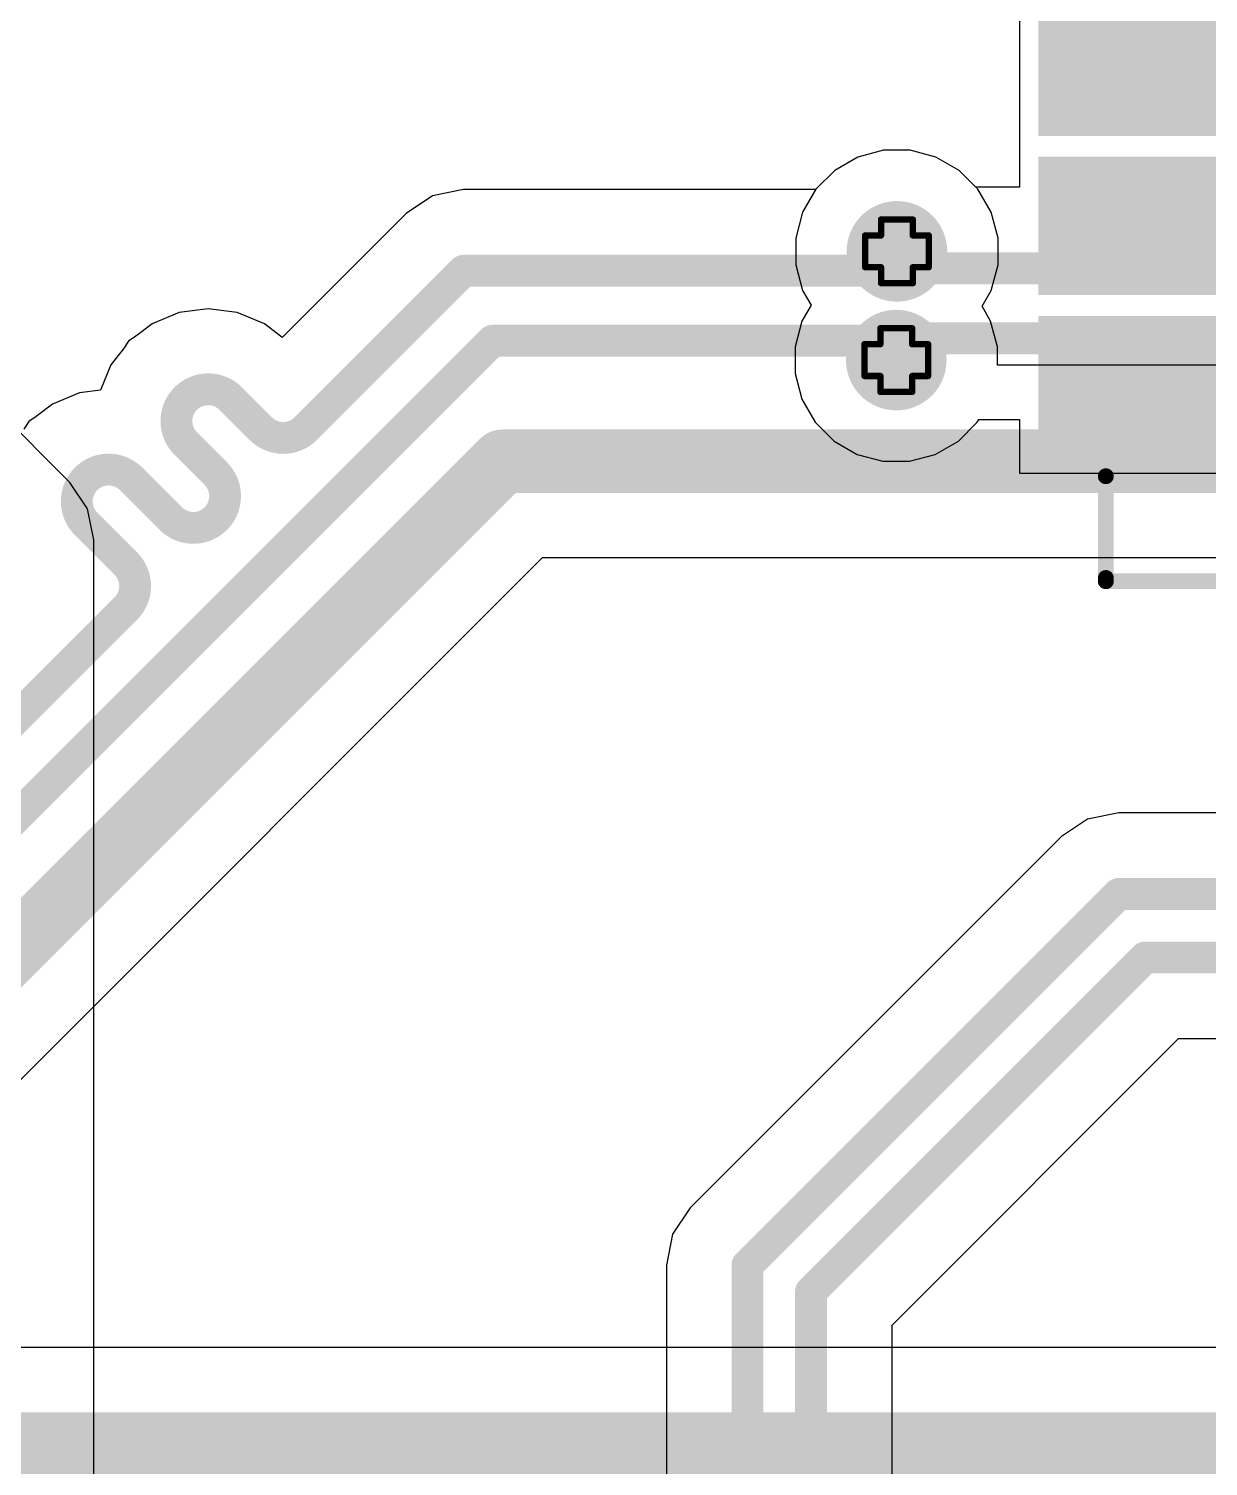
# Model space of a CAD drawing. Header units: millimetres. Extents: x -2.4 to 8.6, y -1 to 5.2.
# Drawn here: x 0.2101 to 0.5809, y 0.8851 to 1.337 of the extents above; entities that cross this region are included whole.
import ezdxf

# ---------------------------------------------------------------- set-up
doc = ezdxf.new("R2010")
doc.units = ezdxf.units.MM
doc.header["$MEASUREMENT"] = 0
for name, color, linetype in [('BottomLayer', 5, 'Continuous'), ('BottomSolder', 6, 'Continuous'), ('DrillDrawing', 1, 'Continuous'), ('Mechanical2', 216, 'Continuous'), ('TopLayer', 1, 'Continuous'), ('TopOverlay', 2, 'Continuous'), ('TopPaste', 8, 'Continuous'), ('TopSolder', 216, 'Continuous'), ('ViaHoleLayer', 16, 'Continuous')]:
    doc.layers.add(name, color=color, linetype=linetype)

# ---------------------------------------------------------------- blocks, each defined once
blk = doc.blocks.new('41_SMD_M______9')
at = {"layer": 'TopLayer'}
for points in [[(-0.37401575, -0.18267715), (-0.31496065, -0.18267715), (-0.31496065, -0.21811025), (-0.37401575, -0.21811025)], [(-0.37401575, -0.23267715), (-0.31496065, -0.23267715), (-0.31496065, -0.26811025), (-0.37401575, -0.26811025)], [(-0.37401575, -0.28267715), (-0.31496065, -0.28267715), (-0.31496065, -0.31811025), (-0.37401575, -0.31811025)]]:
    blk.add_hatch(color=1, dxfattribs=at).paths.add_polyline_path(points)
at = {"layer": 'TopPaste'}
for points in [[(-0.37401575, -0.18267715), (-0.31496065, -0.18267715), (-0.31496065, -0.21811025), (-0.37401575, -0.21811025)], [(-0.37401575, -0.23267715), (-0.31496065, -0.23267715), (-0.31496065, -0.26811025), (-0.37401575, -0.26811025)], [(-0.37401575, -0.28267715), (-0.31496065, -0.28267715), (-0.31496065, -0.31811025), (-0.37401575, -0.31811025)]]:
    blk.add_hatch(color=8, dxfattribs=at).paths.add_polyline_path(points)
at = {"layer": 'TopSolder'}
for points in [[(-0.37801575, -0.17867715), (-0.31096065, -0.17867715), (-0.31096065, -0.22211025), (-0.37801575, -0.22211025)], [(-0.37801575, -0.22867715), (-0.31096065, -0.22867715), (-0.31096065, -0.27211025), (-0.37801575, -0.27211025)], [(-0.37801575, -0.27867715), (-0.31096065, -0.27867715), (-0.31096065, -0.32211025), (-0.37801575, -0.32211025)]]:
    blk.add_hatch(color=216, dxfattribs=at).paths.add_polyline_path(points)
at = {"layer": 'TopOverlay', "const_width": 0.005}
for points in [[(-0.3568425, -0.3610788), (-0.3568425, -0.3290788)], [(-0.3568425, -0.3620788), (-0.3019212, -0.3620788)]]:
    blk.add_lwpolyline(points, dxfattribs=at)
at = {"layer": 'TopOverlay', "const_width": 0.0025}
for points in [[(-0.3580925, -0.3290788, 1), (-0.3555925, -0.3290788, 1)], [(-0.3580925, -0.3610788, 1), (-0.3555925, -0.3610788, 1)], [(-0.3580925, -0.3620788, 1), (-0.3555925, -0.3620788, 1)]]:
    blk.add_lwpolyline(points, format="xyb", close=True, dxfattribs=at)

msp = doc.modelspace()

# ---------------------------------------------------------------- hatches: boundary and pattern name
at = {"layer": 'BottomLayer'}
h = msp.add_hatch(color=5, dxfattribs=at)
edge = h.paths.add_edge_path()
edge.add_arc((0.483, 1.267), 0.011811, 0, 360)
h = msp.add_hatch(color=5, dxfattribs=at)
edge = h.paths.add_edge_path()
edge.add_arc((0.4827955, 1.2328186), 0.011811, 0, 360)
at = {"layer": 'BottomSolder'}
h = msp.add_hatch(color=6, dxfattribs=at)
edge = h.paths.add_edge_path()
edge.add_arc((0.483, 1.267), 0.015811, 0, 360)
h = msp.add_hatch(color=6, dxfattribs=at)
edge = h.paths.add_edge_path()
edge.add_arc((0.4827955, 1.2328186), 0.015811, 0, 360)
at = {"layer": 'TopLayer'}
h = msp.add_hatch(color=1, dxfattribs=at)
edge = h.paths.add_edge_path()
edge.add_arc((0.483, 1.267), 0.011811, 0, 360)
h = msp.add_hatch(color=1, dxfattribs=at)
edge = h.paths.add_edge_path()
edge.add_arc((0.4827955, 1.2328186), 0.011811, 0, 360)
at = {"layer": 'TopSolder'}
h = msp.add_hatch(color=216, dxfattribs=at)
edge = h.paths.add_edge_path()
edge.add_arc((0.483, 1.267), 0.015811, 0, 360)
h = msp.add_hatch(color=216, dxfattribs=at)
edge = h.paths.add_edge_path()
edge.add_arc((0.4827955, 1.2328186), 0.015811, 0, 360)
at = {"layer": 'ViaHoleLayer'}
h = msp.add_hatch(color=16, dxfattribs=at)
edge = h.paths.add_edge_path()
edge.add_arc((0.483, 1.267), 0.0059055, 0, 360)
h = msp.add_hatch(color=16, dxfattribs=at)
edge = h.paths.add_edge_path()
edge.add_arc((0.4827955, 1.2328186), 0.0059055, 0, 360)

# ---------------------------------------------------------------- linework, layer by layer
at = {"layer": 'BottomLayer'}
for p, q in [((0.478812, 1.298811), (0.4707214, 1.2966431)), ((0.487188, 1.298811), (0.478812, 1.298811)), ((0.4952786, 1.2966431), (0.487188, 1.298811)), ((0.4634676, 1.2924551), (0.4575449, 1.2865324)), ((0.4707214, 1.2966431), (0.4634676, 1.2924551)), ((0.5025324, 1.2924551), (0.4952786, 1.2966431)), ((0.5084551, 1.2865324), (0.5025324, 1.2924551)), ((0.3370422, 1.2844588), (0.3287727, 1.2789333)), ((0.3467967, 1.2863991), (0.3370422, 1.2844588)), ((0.4574679, 1.2863991), (0.3467967, 1.2863991)), ((0.4575449, 1.2865324), (0.4574679, 1.2863991)), ((0.5126431, 1.2792786), (0.5084551, 1.2865324)), ((0.3287727, 1.2789333), (0.2897878, 1.2399484)), ((0.514811, 1.271188), (0.5126431, 1.2792786)), ((0.514811, 1.262812), (0.514811, 1.271188)), ((0.5126431, 1.2547214), (0.514811, 1.262812)), ((0.5097626, 1.2497322), (0.5126431, 1.2547214)), ((0.2573592, 1.2477477), (0.248845, 1.244221)), ((0.266496, 1.2489506), (0.2573592, 1.2477477)), ((0.2756328, 1.2477477), (0.266496, 1.2489506)), ((0.284147, 1.244221), (0.2756328, 1.2477477)), ((0.5124386, 1.2450972), (0.5097626, 1.2497322)), ((0.248845, 1.244221), (0.2453282, 1.2415225)), ((0.2892254, 1.2403242), (0.284147, 1.244221)), ((0.5146065, 1.2370066), (0.5124386, 1.2450972)), ((0.2414009, 1.2387438), (0.2398192, 1.2363767)), ((0.2437682, 1.2403256), (0.2414009, 1.2387438)), ((0.2453282, 1.2415225), (0.2437682, 1.2403256)), ((0.2897878, 1.2399484), (0.2892254, 1.2403242)), ((0.2386224, 1.2348168), (0.2359235, 1.2312995)), ((0.2398192, 1.2363767), (0.2386224, 1.2348168)), ((0.5146065, 1.2312589), (0.5146065, 1.2370066)), ((0.2359235, 1.2312995), (0.232643, 1.2233796)), ((0.5894663, 1.2312589), (0.5146065, 1.2312589)), ((0.2260294, 1.2225089), (0.2175152, 1.2189822)), ((0.232643, 1.2233796), (0.2260294, 1.2225089)), ((0.2175152, 1.2189822), (0.212439, 1.2150871)), ((0.2100712, 1.213505), (0.2084893, 1.2111376)), ((0.212439, 1.2150871), (0.2100712, 1.213505)), ((0.1240681, 0.9232755), (0.3715337, 1.1707411)), ((0.3715337, 1.1707411), (0.602, 1.1707411)), ((0.638, 0.9224314), (0.144, 0.9224314))]:
    msp.add_line(p, q, dxfattribs=at)
for points, const_width in [([(0.4732232, 1.2609093), (0.4793139, 1.267)], 0.01), ([(0.4793139, 1.267), (0.483, 1.267)], 0.01), ([(0.3078521, 1.2219647), (0.3467967, 1.2609093)], 0.01), ([(0.3467967, 1.2609093), (0.4732232, 1.2609093)], 0.01), ([(-0.0437312, 0.8392688), (0.3559093, 1.2389093)], 0.01), ([(0.3559093, 1.2389093), (0.4730187, 1.2389093)], 0.01), ([(0.4730187, 1.2389093), (0.4791094, 1.2328186)], 0.01), ([(0.4791094, 1.2328186), (0.4827955, 1.2328186)], 0.01), ([(0.273567, 1.2207196), (0.283016, 1.2112707)], 0.01), ([(0.2971581, 1.2112707), (0.3078521, 1.2219647)], 0.01), ([(0.2594248, 1.2065774), (0.2688739, 1.1971285)], 0.01), ([(-0.091, 0.751), (0.359, 1.201)], 0.02), ([(0.359, 1.201), (0.602, 1.201)], 0.02), ([(0.2688738, 1.1971284), (0.2688739, 1.1971285)], 0.01), ([(0.2280951, 1.1954809), (0.2280952, 1.195481)], 0.01), ([(0.2422372, 1.1954808), (0.2422373, 1.1954809)], 0.01), ([(0.2422373, 1.1954809), (0.2547318, 1.1829864)], 0.01), ([(0.2280951, 1.1813387), (0.2280952, 1.1813388)], 0.01), ([(0.2280952, 1.1813388), (0.2405896, 1.1688444)], 0.01), ([(0.2547317, 1.1829863), (0.2547318, 1.1829864)], 0.01), ([(0.2688739, 1.1829863), (0.268874, 1.1829864)], 0.01), ([(0.2370538, 1.1511664), (0.2405896, 1.1547022)], 0.01), ([(-0.0528438, 0.8612688), (0.2370538, 1.1511664)], 0.01), ([(0.144, 0.872), (0.638, 0.872)], 0.06)]:
    msp.add_lwpolyline(points, dxfattribs=dict(at, const_width=const_width))
for points, const_width in [([(0.4768139, 1.267, 1), (0.4818139, 1.267, 1)], 0.005), ([(0.4768139, 1.267, 1), (0.4818139, 1.267, 1)], 0.005), ([(0.4805, 1.267, 1), (0.4855, 1.267, 1)], 0.005), ([(0.3442967, 1.2609093, 1), (0.3492967, 1.2609093, 1)], 0.005), ([(0.3442967, 1.2609093, 1), (0.3492967, 1.2609093, 1)], 0.005), ([(0.4707232, 1.2609093, 1), (0.4757232, 1.2609093, 1)], 0.005), ([(0.4707232, 1.2609093, 1), (0.4757232, 1.2609093, 1)], 0.005), ([(0.3534093, 1.2389093, 1), (0.3584093, 1.2389093, 1)], 0.005), ([(0.3534093, 1.2389093, 1), (0.3584093, 1.2389093, 1)], 0.005), ([(0.4705187, 1.2389093, 1), (0.4755187, 1.2389093, 1)], 0.005), ([(0.4705187, 1.2389093, 1), (0.4755187, 1.2389093, 1)], 0.005), ([(0.4766094, 1.2328186, 1), (0.4816094, 1.2328186, 1)], 0.005), ([(0.4766094, 1.2328186, 1), (0.4816094, 1.2328186, 1)], 0.005), ([(0.4802955, 1.2328186, 1), (0.4852955, 1.2328186, 1)], 0.005), ([(0.2569249, 1.2207197, 1), (0.2619249, 1.2207197, 1)], 0.005), ([(0.2569249, 1.2207197, 1), (0.2619249, 1.2207197, 1)], 0.005), ([(0.271067, 1.2207196, 1), (0.276067, 1.2207196, 1)], 0.005), ([(0.2710671, 1.2207197, 1), (0.2760671, 1.2207197, 1)], 0.005), ([(0.3053521, 1.2219647, 1), (0.3103521, 1.2219647, 1)], 0.005), ([(0.3053521, 1.2219647, 1), (0.3103521, 1.2219647, 1)], 0.005), ([(0.280516, 1.2112707, 1), (0.285516, 1.2112707, 1)], 0.005), ([(0.280516, 1.2112707, 1), (0.285516, 1.2112707, 1)], 0.005), ([(0.2946581, 1.2112707, 1), (0.2996581, 1.2112707, 1)], 0.005), ([(0.2946581, 1.2112707, 1), (0.2996581, 1.2112707, 1)], 0.005), ([(0.2569248, 1.2065774, 1), (0.2619248, 1.2065774, 1)], 0.005), ([(0.2569248, 1.2065774, 1), (0.2619248, 1.2065774, 1)], 0.005), ([(0.354, 1.201, 1), (0.364, 1.201, 1)], 0.01), ([(0.354, 1.201, 1), (0.364, 1.201, 1)], 0.01), ([(0.2663738, 1.1971284, 1), (0.2713738, 1.1971284, 1)], 0.005), ([(0.2663739, 1.1971285, 1), (0.2713739, 1.1971285, 1)], 0.005), ([(0.2663739, 1.1971285, 1), (0.2713739, 1.1971285, 1)], 0.005), ([(0.2663739, 1.1971285, 1), (0.2713739, 1.1971285, 1)], 0.005), ([(0.2255951, 1.1954809, 1), (0.2305951, 1.1954809, 1)], 0.005), ([(0.2255951, 1.1954809, 1), (0.2305951, 1.1954809, 1)], 0.005), ([(0.2255952, 1.195481, 1), (0.2305952, 1.195481, 1)], 0.005), ([(0.2255952, 1.195481, 1), (0.2305952, 1.195481, 1)], 0.005), ([(0.2397372, 1.1954808, 1), (0.2447372, 1.1954808, 1)], 0.005), ([(0.2397373, 1.1954809, 1), (0.2447373, 1.1954809, 1)], 0.005), ([(0.2397373, 1.1954809, 1), (0.2447373, 1.1954809, 1)], 0.005), ([(0.2397373, 1.1954809, 1), (0.2447373, 1.1954809, 1)], 0.005), ([(0.2255951, 1.1813387, 1), (0.2305951, 1.1813387, 1)], 0.005), ([(0.2255951, 1.1813387, 1), (0.2305951, 1.1813387, 1)], 0.005), ([(0.2255952, 1.1813388, 1), (0.2305952, 1.1813388, 1)], 0.005), ([(0.2255952, 1.1813388, 1), (0.2305952, 1.1813388, 1)], 0.005), ([(0.2522317, 1.1829863, 1), (0.2572317, 1.1829863, 1)], 0.005), ([(0.2522317, 1.1829863, 1), (0.2572317, 1.1829863, 1)], 0.005), ([(0.2522318, 1.1829864, 1), (0.2572318, 1.1829864, 1)], 0.005), ([(0.2522318, 1.1829864, 1), (0.2572318, 1.1829864, 1)], 0.005), ([(0.2663739, 1.1829863, 1), (0.2713739, 1.1829863, 1)], 0.005), ([(0.2663739, 1.1829863, 1), (0.2713739, 1.1829863, 1)], 0.005), ([(0.266374, 1.1829864, 1), (0.271374, 1.1829864, 1)], 0.005), ([(0.266374, 1.1829864, 1), (0.271374, 1.1829864, 1)], 0.005), ([(0.2380896, 1.1688444, 1), (0.2430896, 1.1688444, 1)], 0.005), ([(0.2380896, 1.1688444, 1), (0.2430896, 1.1688444, 1)], 0.005), ([(0.2380896, 1.1547022, 1), (0.2430896, 1.1547022, 1)], 0.005), ([(0.2380896, 1.1547022, 1), (0.2430896, 1.1547022, 1)], 0.005), ([(0.2345538, 1.1511664, 1), (0.2395538, 1.1511664, 1)], 0.005), ([(0.2345538, 1.1511664, 1), (0.2395538, 1.1511664, 1)], 0.005)]:
    msp.add_lwpolyline(points, format="xyb", close=True, dxfattribs=dict(at, const_width=const_width))
at = {"layer": 'BottomLayer', "const_width": 0.01}
for points in [[(0.2594248, 1.2065774, -0.414217704495929), (0.2594249, 1.2207197)], [(0.2594249, 1.2207197, -0.4142135623730951), (0.2735671, 1.2207197)], [(0.2971581, 1.2112707, -0.4142114913015827), (0.283016, 1.2112707)], [(0.2280951, 1.1954809, -0.4142135623730951), (0.2422373, 1.1954809)], [(0.2688739, 1.1971285, -0.4142135623730951), (0.2688739, 1.1829863)], [(0.2280951, 1.1813387, -0.414217704495929), (0.2280952, 1.195481)], [(0.268874, 1.1829864, -0.414217704495929), (0.2547317, 1.1829863)], [(0.2405896, 1.1688444, -0.4142177045252188), (0.2405896, 1.1547022)]]:
    msp.add_lwpolyline(points, format="xyb", dxfattribs=at)
at = {"layer": 'DrillDrawing', "const_width": 0.002}
for points in [[(0.478, 1.272), (0.478, 1.277)], [(0.478, 1.277), (0.488, 1.277)], [(0.488, 1.272), (0.488, 1.277)], [(0.473, 1.262), (0.473, 1.272)], [(0.473, 1.272), (0.478, 1.272)], [(0.488, 1.272), (0.493, 1.272)], [(0.493, 1.262), (0.493, 1.272)], [(0.473, 1.262), (0.478, 1.262)], [(0.478, 1.257), (0.478, 1.262)], [(0.488, 1.262), (0.493, 1.262)], [(0.488, 1.257), (0.488, 1.262)], [(0.478, 1.257), (0.488, 1.257)], [(0.4777955, 1.2378186), (0.4777955, 1.2428186)], [(0.4777955, 1.2428186), (0.4877955, 1.2428186)], [(0.4877955, 1.2378186), (0.4877955, 1.2428186)], [(0.4727955, 1.2278186), (0.4727955, 1.2378186)], [(0.4727955, 1.2378186), (0.4777955, 1.2378186)], [(0.4877955, 1.2378186), (0.4927955, 1.2378186)], [(0.4927955, 1.2278186), (0.4927955, 1.2378186)], [(0.4727955, 1.2278186), (0.4777955, 1.2278186)], [(0.4777955, 1.2228186), (0.4777955, 1.2278186)], [(0.4877955, 1.2278186), (0.4927955, 1.2278186)], [(0.4877955, 1.2228186), (0.4877955, 1.2278186)], [(0.4777955, 1.2228186), (0.4877955, 1.2228186)]]:
    msp.add_lwpolyline(points, dxfattribs=at)
at = {"layer": 'DrillDrawing', "const_width": 0.001}
for points in [[(0.4775, 1.277, 1), (0.4785, 1.277, 1)], [(0.4775, 1.277, 1), (0.4785, 1.277, 1)], [(0.4875, 1.277, 1), (0.4885, 1.277, 1)], [(0.4875, 1.277, 1), (0.4885, 1.277, 1)], [(0.4725, 1.272, 1), (0.4735, 1.272, 1)], [(0.4725, 1.272, 1), (0.4735, 1.272, 1)], [(0.4775, 1.272, 1), (0.4785, 1.272, 1)], [(0.4775, 1.272, 1), (0.4785, 1.272, 1)], [(0.4875, 1.272, 1), (0.4885, 1.272, 1)], [(0.4875, 1.272, 1), (0.4885, 1.272, 1)], [(0.4925, 1.272, 1), (0.4935, 1.272, 1)], [(0.4925, 1.272, 1), (0.4935, 1.272, 1)], [(0.4725, 1.262, 1), (0.4735, 1.262, 1)], [(0.4725, 1.262, 1), (0.4735, 1.262, 1)], [(0.4775, 1.262, 1), (0.4785, 1.262, 1)], [(0.4775, 1.262, 1), (0.4785, 1.262, 1)], [(0.4875, 1.262, 1), (0.4885, 1.262, 1)], [(0.4875, 1.262, 1), (0.4885, 1.262, 1)], [(0.4925, 1.262, 1), (0.4935, 1.262, 1)], [(0.4925, 1.262, 1), (0.4935, 1.262, 1)], [(0.4775, 1.257, 1), (0.4785, 1.257, 1)], [(0.4775, 1.257, 1), (0.4785, 1.257, 1)], [(0.4875, 1.257, 1), (0.4885, 1.257, 1)], [(0.4875, 1.257, 1), (0.4885, 1.257, 1)], [(0.4772955, 1.2428186, 1), (0.4782955, 1.2428186, 1)], [(0.4772955, 1.2428186, 1), (0.4782955, 1.2428186, 1)], [(0.4872955, 1.2428186, 1), (0.4882955, 1.2428186, 1)], [(0.4872955, 1.2428186, 1), (0.4882955, 1.2428186, 1)], [(0.4722955, 1.2378186, 1), (0.4732955, 1.2378186, 1)], [(0.4722955, 1.2378186, 1), (0.4732955, 1.2378186, 1)], [(0.4772955, 1.2378186, 1), (0.4782955, 1.2378186, 1)], [(0.4772955, 1.2378186, 1), (0.4782955, 1.2378186, 1)], [(0.4872955, 1.2378186, 1), (0.4882955, 1.2378186, 1)], [(0.4872955, 1.2378186, 1), (0.4882955, 1.2378186, 1)], [(0.4922955, 1.2378186, 1), (0.4932955, 1.2378186, 1)], [(0.4922955, 1.2378186, 1), (0.4932955, 1.2378186, 1)], [(0.4722955, 1.2278186, 1), (0.4732955, 1.2278186, 1)], [(0.4722955, 1.2278186, 1), (0.4732955, 1.2278186, 1)], [(0.4772955, 1.2278186, 1), (0.4782955, 1.2278186, 1)], [(0.4772955, 1.2278186, 1), (0.4782955, 1.2278186, 1)], [(0.4872955, 1.2278186, 1), (0.4882955, 1.2278186, 1)], [(0.4872955, 1.2278186, 1), (0.4882955, 1.2278186, 1)], [(0.4922955, 1.2278186, 1), (0.4932955, 1.2278186, 1)], [(0.4922955, 1.2278186, 1), (0.4932955, 1.2278186, 1)], [(0.4772955, 1.2228186, 1), (0.4782955, 1.2228186, 1)], [(0.4772955, 1.2228186, 1), (0.4782955, 1.2228186, 1)], [(0.4872955, 1.2228186, 1), (0.4882955, 1.2228186, 1)], [(0.4872955, 1.2228186, 1), (0.4882955, 1.2228186, 1)]]:
    msp.add_lwpolyline(points, format="xyb", close=True, dxfattribs=at)
at = {"layer": 'Mechanical2', "const_width": 0.01}
msp.add_lwpolyline([(1.3342414, 2.1353646, -6.230382161824239), (0.4717932, 2.1362379)], format="xyb", dxfattribs=at)
at = {"layer": 'TopLayer'}
for p, q in [((0.5214961, 1.3472835), (0.5214961, 1.2871315)), ((0.478812, 1.298811), (0.4707214, 1.2966431)), ((0.487188, 1.298811), (0.478812, 1.298811)), ((0.4952786, 1.2966431), (0.487188, 1.298811)), ((0.4634676, 1.2924551), (0.4575449, 1.2865324)), ((0.4707214, 1.2966431), (0.4634676, 1.2924551)), ((0.5025324, 1.2924551), (0.4952786, 1.2966431)), ((0.507856, 1.2871315), (0.5025324, 1.2924551)), ((0.4575449, 1.2865324), (0.4533569, 1.2792786)), ((0.5214961, 1.2871315), (0.507856, 1.2871315)), ((0.4533569, 1.2792786), (0.451189, 1.271188)), ((0.451189, 1.271188), (0.451189, 1.262812)), ((0.451189, 1.262812), (0.4533569, 1.2547214)), ((0.4533569, 1.2547214), (0.4560329, 1.2500864)), ((0.4560329, 1.2500864), (0.4531524, 1.2450972)), ((0.4531524, 1.2450972), (0.4509845, 1.2370066)), ((0.4509845, 1.2370066), (0.4509845, 1.2286306)), ((0.223024, 1.1943082), (0.1847908, 1.2325414)), ((0.4509845, 1.2286306), (0.4531524, 1.22054)), ((0.4531524, 1.22054), (0.4573404, 1.2132862)), ((0.4573404, 1.2132862), (0.4632631, 1.2073635)), ((0.5023279, 1.2073635), (0.5082506, 1.2132862)), ((0.5082506, 1.2132862), (0.5087504, 1.2141519)), ((0.5087504, 1.2141519), (0.5214961, 1.2141519)), ((0.5214961, 1.2141519), (0.5214961, 1.1972835)), ((0.4632631, 1.2073635), (0.4705169, 1.2031755)), ((0.4950741, 1.2031755), (0.5023279, 1.2073635)), ((0.4705169, 1.2031755), (0.4786075, 1.2010076)), ((0.4869835, 1.2010076), (0.4950741, 1.2031755)), ((0.4786075, 1.2010076), (0.4869835, 1.2010076)), ((0.2285495, 1.1860387), (0.223024, 1.1943082)), ((0.5214961, 1.1972835), (0.5979921, 1.1972835)), ((0.2304898, 1.1762842), (0.2285495, 1.1860387)), ((0.2304898, 0.6978424), (0.2304898, 1.1762842)), ((0.5527158, 1.0904898), (0.5429613, 1.0885495)), ((0.7297497, 1.0904898), (0.5527158, 1.0904898)), ((0.5429613, 1.0885495), (0.5346918, 1.083024)), ((0.5346918, 1.083024), (0.417976, 0.9663082)), ((0.4814898, 0.9294418), (0.5715582, 1.0195102)), ((0.5715582, 1.0195102), (1.205, 1.0195102)), ((0.417976, 0.9663082), (0.4124505, 0.9580387)), ((0.4124505, 0.9580387), (0.4105102, 0.9482842)), ((0.4105102, 0.9482842), (0.4105102, 0.7488388)), ((0.4814898, 0.749057), (0.4814898, 0.9294418))]:
    msp.add_line(p, q, dxfattribs=at)
at = {"layer": 'TopLayer', "const_width": 0.01}
for points in [[(0.548307, 1.2622834), (0.5610236, 1.275)], [(0.483, 1.267), (0.4883583, 1.2616417)], [(0.4883583, 1.2616417), (0.5312798, 1.2616417)], [(0.5312798, 1.2616417), (0.5319215, 1.2622834)], [(0.5319215, 1.2622834), (0.548307, 1.2622834)], [(0.4827955, 1.2328186), (0.4896186, 1.2396417)], [(0.4896186, 1.2396417), (0.5299964, 1.2396417)], [(0.5299964, 1.2396417), (0.5319215, 1.2377166)], [(0.5319215, 1.2377166), (0.548307, 1.2377166)], [(0.548307, 1.2377166), (0.5610236, 1.225)], [(0.436, 0.9482842), (0.5527158, 1.065)], [(0.5527158, 1.065), (1.0745824, 1.065)], [(0.456, 0.94), (0.561, 1.045)], [(0.561, 1.045), (1.205, 1.045)], [(0.436, 0.7333081), (0.436, 0.9482842)], [(0.456, 0.7336861), (0.456, 0.94)]]:
    msp.add_lwpolyline(points, dxfattribs=at)
at = {"layer": 'TopLayer', "const_width": 0.005}
for points in [[(0.5585236, 1.275, 1), (0.5635236, 1.275, 1)], [(0.4805, 1.267, 1), (0.4855, 1.267, 1)], [(0.4858583, 1.2616417, 1), (0.4908583, 1.2616417, 1)], [(0.4858583, 1.2616417, 1), (0.4908583, 1.2616417, 1)], [(0.5287798, 1.2616417, 1), (0.5337798, 1.2616417, 1)], [(0.5287798, 1.2616417, 1), (0.5337798, 1.2616417, 1)], [(0.5294215, 1.2622834, 1), (0.5344215, 1.2622834, 1)], [(0.5294215, 1.2622834, 1), (0.5344215, 1.2622834, 1)], [(0.545807, 1.2622834, 1), (0.550807, 1.2622834, 1)], [(0.545807, 1.2622834, 1), (0.550807, 1.2622834, 1)], [(0.4871186, 1.2396417, 1), (0.4921186, 1.2396417, 1)], [(0.4871186, 1.2396417, 1), (0.4921186, 1.2396417, 1)], [(0.5274964, 1.2396417, 1), (0.5324964, 1.2396417, 1)], [(0.5274964, 1.2396417, 1), (0.5324964, 1.2396417, 1)], [(0.5294215, 1.2377166, 1), (0.5344215, 1.2377166, 1)], [(0.5294215, 1.2377166, 1), (0.5344215, 1.2377166, 1)], [(0.545807, 1.2377166, 1), (0.550807, 1.2377166, 1)], [(0.545807, 1.2377166, 1), (0.550807, 1.2377166, 1)], [(0.4802955, 1.2328186, 1), (0.4852955, 1.2328186, 1)], [(0.5585236, 1.225, 1), (0.5635236, 1.225, 1)], [(0.5502158, 1.065, 1), (0.5552158, 1.065, 1)], [(0.5502158, 1.065, 1), (0.5552158, 1.065, 1)], [(0.5585, 1.045, 1), (0.5635, 1.045, 1)], [(0.5585, 1.045, 1), (0.5635, 1.045, 1)], [(0.4335, 0.9482842, 1), (0.4385, 0.9482842, 1)], [(0.4335, 0.9482842, 1), (0.4385, 0.9482842, 1)], [(0.4535, 0.94, 1), (0.4585, 0.94, 1)], [(0.4535, 0.94, 1), (0.4585, 0.94, 1)]]:
    msp.add_lwpolyline(points, format="xyb", close=True, dxfattribs=at)

# ---------------------------------------------------------------- block references
msp.add_blockref('41_SMD_M______9', (0.9055118, 1.5253937))

doc.saveas('drawing.dxf')
